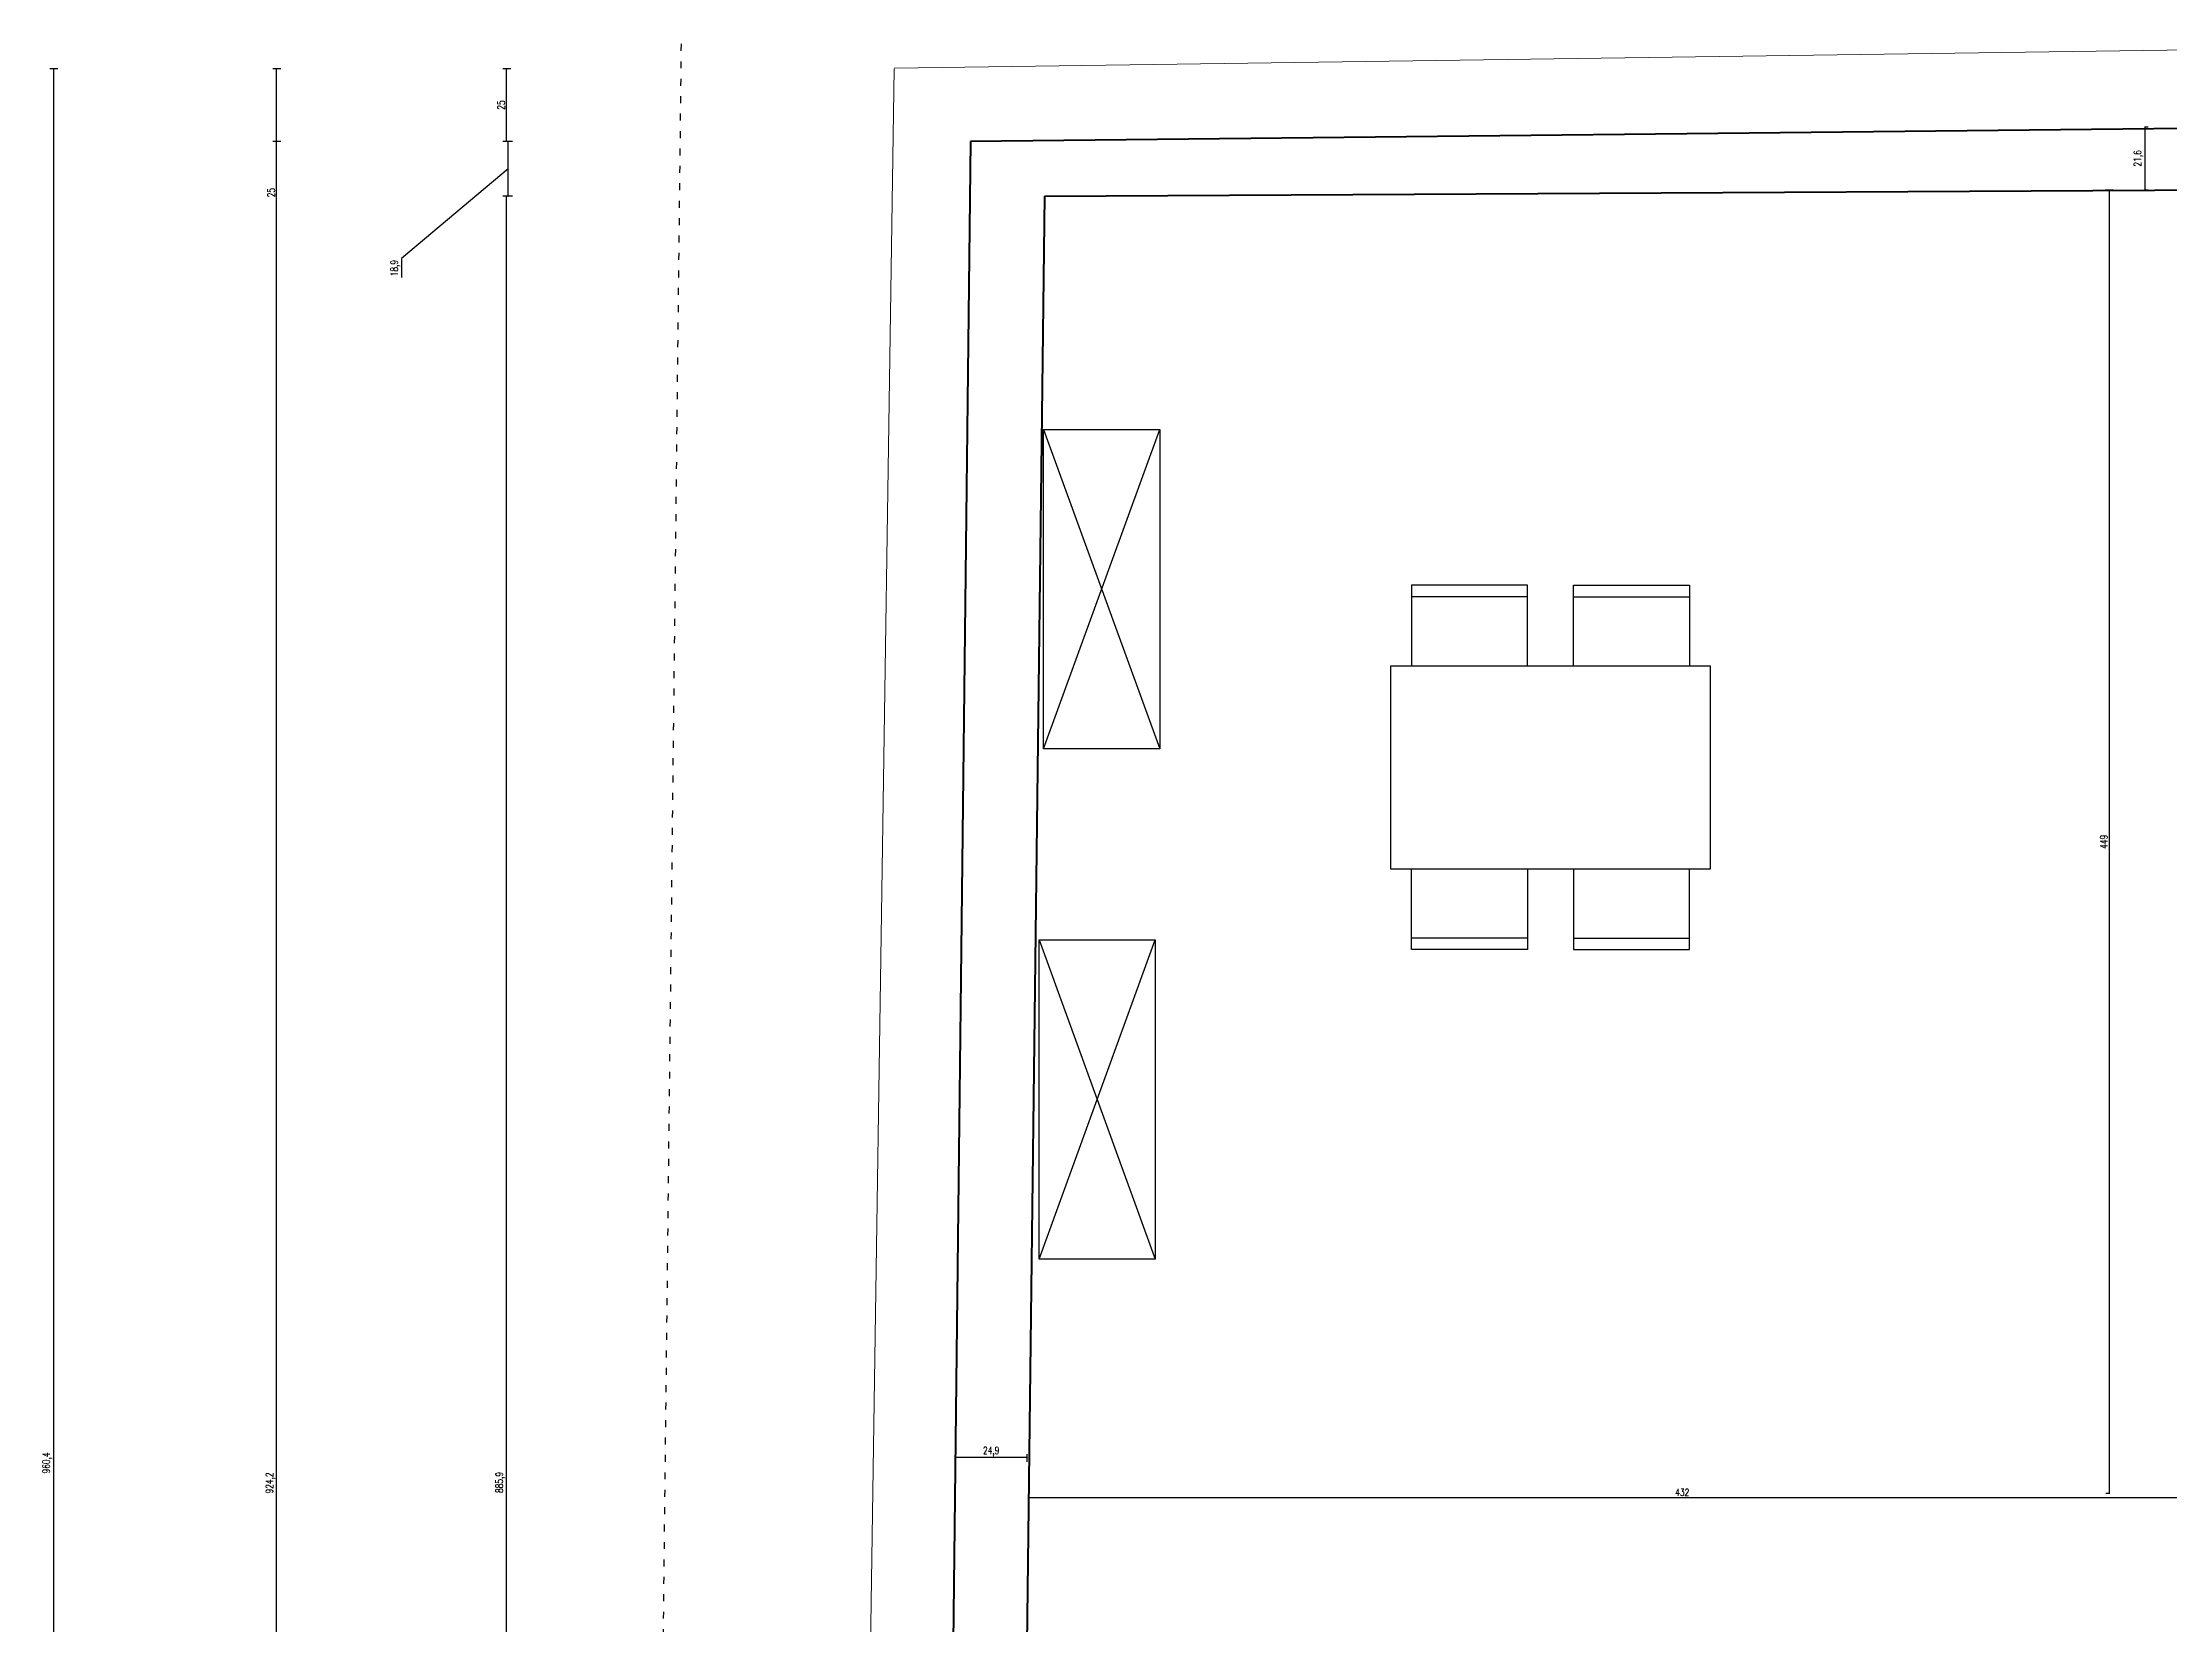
# Model space of a CAD drawing. Header units: millimetres. Extents: x -125182 to -122572, y -7332 to -5704.
# Drawn here: x -125182 to -124449, y -6580 to -6035 of the extents above; entities that cross this region are included whole.
import ezdxf

# ---------------------------------------------------------------- set-up
doc = ezdxf.new("R2010")
doc.units = ezdxf.units.MM
doc.linetypes.add('ACAD_ISO03W100', pattern=[30, 12, -18])
doc.layers.add('przerywana', color=7, linetype='ACAD_ISO03W100')
doc.layers.add('wymiary', color=253, linetype='Continuous', lineweight=5)
doc.layers.add('ściany', color=5, linetype='Continuous', lineweight=50)
doc.styles.add('Opisowy', font='simplex.shx', dxfattribs={"width": 0.75, "height": 2.5})
doc.dimstyles.new('Opisowy', dxfattribs={"dimscale": 0, "dimtxt": 2.5, "dimasz": 0.5, "dimexe": 1.25, "dimexo": 0.625, "dimtad": 1, "dimdec": 1, "dimtxsty": 'Opisowy', "dimblk": 'ARCHTICK', "dimcen": 1, "dimadec": 0, "dimazin": 0, "dimtfac": 1, "dimtdec": 1, "dimtmove": 0, "dimatfit": 3, "dimfxl": 1.5, "dimfxlon": 1, "dimarcsym": 0})

# ---------------------------------------------------------------- blocks, each defined once
blk = doc.blocks.new('_ArchTick')
at = {"color": 0, "linetype": 'ByBlock', "const_width": 0.15}
blk.add_lwpolyline([(-0.5, -0.5), (0.5, 0.5)], dxfattribs=at)
blk = doc.blocks.new('*D1')
at = {"layer": 'Defpoints', "color": 0}
for p in [(-124862.08, -5886.88), (-124888.28, -6044.05), (-124862.08, -6069.05)]:
    blk.add_point(p, dxfattribs=at)
at = {"layer": 'wymiary', "color": 0, "lineweight": -2}
for p, q in [((-124906.36, -5828.99), (-124913.32, -5828.99)), ((-124875.18, -5886.88), (-124906.36, -5828.99)), ((-124888.28, -5888.38), (-124888.28, -5885.63)), ((-124888.28, -5886.88), (-124862.08, -5886.88)), ((-124862.08, -5888.38), (-124862.08, -5885.63))]:
    blk.add_line(p, q, dxfattribs=at)
at = {"layer": 'wymiary', "color": 0, "lineweight": -2, "xscale": 0.5, "yscale": 0.5, "zscale": 0.5, "rotation": 180}
blk.add_blockref('_ArchTick', (-124888.28, -5886.88), dxfattribs=at)
at = {"layer": 'wymiary', "color": 0, "lineweight": -2, "xscale": 0.5, "yscale": 0.5, "zscale": 0.5}
blk.add_blockref('_ArchTick', (-124862.08, -5886.88), dxfattribs=at)
at = {"layer": 'wymiary', "color": 0, "lineweight": 5, "insert": (-124909.84, -5826.88), "char_height": 2.5, "attachment_point": 5, "style": 'Opisowy'}
blk.add_mtext('26,2', dxfattribs=at)
blk = doc.blocks.new('*D2')
at = {"layer": 'Defpoints', "color": 0}
for p in [(-124836.58, -5861.88), (-124862.08, -6069.05), (-124836.58, -6088.04)]:
    blk.add_point(p, dxfattribs=at)
at = {"layer": 'wymiary', "color": 0, "lineweight": -2}
for p, q in [((-124849.33, -5861.88), (-124815.45, -5803.99)), ((-124815.45, -5803.99), (-124808.49, -5803.99)), ((-124862.08, -5863.38), (-124862.08, -5860.63)), ((-124862.08, -5861.88), (-124836.58, -5861.88)), ((-124836.58, -5863.38), (-124836.58, -5860.63))]:
    blk.add_line(p, q, dxfattribs=at)
at = {"layer": 'wymiary', "color": 0, "lineweight": -2, "xscale": 0.5, "yscale": 0.5, "zscale": 0.5, "rotation": 180}
blk.add_blockref('_ArchTick', (-124862.08, -5861.88), dxfattribs=at)
at = {"layer": 'wymiary', "color": 0, "lineweight": -2, "xscale": 0.5, "yscale": 0.5, "zscale": 0.5}
blk.add_blockref('_ArchTick', (-124836.58, -5861.88), dxfattribs=at)
at = {"layer": 'wymiary', "color": 0, "lineweight": 5, "insert": (-124811.97, -5801.88), "char_height": 2.5, "attachment_point": 5, "style": 'Opisowy'}
blk.add_mtext('25,5', dxfattribs=at)
blk = doc.blocks.new('*D3')
at = {"layer": 'Defpoints', "color": 0}
for p in [(-123507.56, -5852), (-123507.56, -6081.03), (-124836.58, -6088.04)]:
    blk.add_point(p, dxfattribs=at)
at = {"layer": 'wymiary', "color": 0, "lineweight": -2}
for p, q in [((-124836.58, -5853.5), (-124836.58, -5850.75)), ((-124836.58, -5852), (-123507.56, -5852)), ((-123507.56, -5853.5), (-123507.56, -5850.75))]:
    blk.add_line(p, q, dxfattribs=at)
at = {"layer": 'wymiary', "color": 0, "lineweight": -2, "xscale": 0.5, "yscale": 0.5, "zscale": 0.5, "rotation": 180}
blk.add_blockref('_ArchTick', (-124836.58, -5852), dxfattribs=at)
at = {"layer": 'wymiary', "color": 0, "lineweight": -2, "xscale": 0.5, "yscale": 0.5, "zscale": 0.5}
blk.add_blockref('_ArchTick', (-123507.56, -5852), dxfattribs=at)
at = {"layer": 'wymiary', "color": 0, "lineweight": 5, "insert": (-124172.07, -5850.12), "char_height": 2.5, "attachment_point": 5, "style": 'Opisowy'}
blk.add_mtext('1329', dxfattribs=at)
blk = doc.blocks.new('*D6')
at = {"layer": 'Defpoints', "color": 0}
for p in [(-124862.08, -5761.86), (-124888.28, -6037.21), (-124862.08, -6062.21)]:
    blk.add_point(p, dxfattribs=at)
at = {"layer": 'wymiary', "color": 0, "lineweight": -2}
for p, q in [((-124888.28, -5763.36), (-124888.28, -5760.61)), ((-124888.28, -5761.86), (-124862.08, -5761.86)), ((-124862.08, -5763.36), (-124862.08, -5760.61))]:
    blk.add_line(p, q, dxfattribs=at)
at = {"layer": 'wymiary', "color": 0, "lineweight": -2, "xscale": 0.5, "yscale": 0.5, "zscale": 0.5, "rotation": 180}
blk.add_blockref('_ArchTick', (-124888.28, -5761.86), dxfattribs=at)
at = {"layer": 'wymiary', "color": 0, "lineweight": -2, "xscale": 0.5, "yscale": 0.5, "zscale": 0.5}
blk.add_blockref('_ArchTick', (-124862.08, -5761.86), dxfattribs=at)
at = {"layer": 'wymiary', "color": 0, "lineweight": 5, "insert": (-124875.18, -5759.74), "char_height": 2.5, "attachment_point": 5, "style": 'Opisowy'}
blk.add_mtext('26,2', dxfattribs=at)
blk = doc.blocks.new('*D7')
at = {"layer": 'Defpoints', "color": 0}
for p in [(-122936.2, -5727.98), (-122936.2, -6053.33), (-124862.08, -6062.21)]:
    blk.add_point(p, dxfattribs=at)
at = {"layer": 'wymiary', "color": 0, "lineweight": -2}
for p, q in [((-124862.08, -5729.48), (-124862.08, -5726.73)), ((-124862.08, -5727.98), (-122936.2, -5727.98)), ((-122936.2, -5729.48), (-122936.2, -5726.73))]:
    blk.add_line(p, q, dxfattribs=at)
at = {"layer": 'wymiary', "color": 0, "lineweight": -2, "xscale": 0.5, "yscale": 0.5, "zscale": 0.5, "rotation": 180}
blk.add_blockref('_ArchTick', (-124862.08, -5727.98), dxfattribs=at)
at = {"layer": 'wymiary', "color": 0, "lineweight": -2, "xscale": 0.5, "yscale": 0.5, "zscale": 0.5}
blk.add_blockref('_ArchTick', (-122936.2, -5727.98), dxfattribs=at)
at = {"layer": 'wymiary', "color": 0, "lineweight": 5, "insert": (-123899.14, -5725.87), "char_height": 2.5, "attachment_point": 5, "style": 'Opisowy'}
blk.add_mtext('1925,9', dxfattribs=at)
blk = doc.blocks.new('*D30')
at = {"layer": 'Defpoints', "color": 0}
for p in [(-125021.81, -6087.98), (-124836.41, -6087.98), (-124777.29, -6973.91)]:
    blk.add_point(p, dxfattribs=at)
at = {"layer": 'wymiary', "color": 0, "lineweight": -2}
for p, q in [((-125020.31, -6087.98), (-125023.06, -6087.98)), ((-125021.81, -6973.91), (-125021.81, -6087.98)), ((-125020.31, -6973.91), (-125023.06, -6973.91))]:
    blk.add_line(p, q, dxfattribs=at)
at = {"layer": 'wymiary', "color": 0, "lineweight": -2, "xscale": 0.5, "yscale": 0.5, "zscale": 0.5}
for p, rotation in [((-125021.81, -6087.98), 90), ((-125021.81, -6973.91), 270)]:
    blk.add_blockref('_ArchTick', p, dxfattribs=dict(at, rotation=rotation))
at = {"layer": 'wymiary', "color": 0, "lineweight": 5, "insert": (-125023.92, -6530.95), "char_height": 2.5, "attachment_point": 5, "rotation": 90, "style": 'Opisowy'}
blk.add_mtext('885,9', dxfattribs=at)
blk = doc.blocks.new('*D31')
at = {"layer": 'Defpoints', "color": 0}
for p in [(-125021.22, -6069.05), (-124862.08, -6069.05), (-124836.41, -6087.98)]:
    blk.add_point(p, dxfattribs=at)
at = {"layer": 'wymiary', "color": 0, "lineweight": -2}
for p, q in [((-125019.72, -6069.05), (-125022.47, -6069.05)), ((-125021.22, -6087.98), (-125021.22, -6069.05)), ((-125021.22, -6078.51), (-125057.98, -6109.45)), ((-125019.72, -6087.98), (-125022.47, -6087.98)), ((-125057.98, -6109.45), (-125057.98, -6115.97))]:
    blk.add_line(p, q, dxfattribs=at)
at = {"layer": 'wymiary', "color": 0, "lineweight": -2, "xscale": 0.5, "yscale": 0.5, "zscale": 0.5}
for p, rotation in [((-125021.22, -6069.05), 90), ((-125021.22, -6087.98), 270)]:
    blk.add_blockref('_ArchTick', p, dxfattribs=dict(at, rotation=rotation))
at = {"layer": 'wymiary', "color": 0, "lineweight": 5, "insert": (-125060.09, -6112.71), "char_height": 2.5, "attachment_point": 5, "rotation": 90, "style": 'Opisowy'}
blk.add_mtext('18,9', dxfattribs=at)
blk = doc.blocks.new('*D32')
at = {"layer": 'Defpoints', "color": 0}
for p in [(-125021.81, -6044.05), (-124888.28, -6044.05), (-124862.08, -6069.05)]:
    blk.add_point(p, dxfattribs=at)
at = {"layer": 'wymiary', "color": 0, "lineweight": -2}
for p, q in [((-125020.31, -6044.05), (-125023.06, -6044.05)), ((-125021.81, -6069.05), (-125021.81, -6044.05)), ((-125020.31, -6069.05), (-125023.06, -6069.05))]:
    blk.add_line(p, q, dxfattribs=at)
at = {"layer": 'wymiary', "color": 0, "lineweight": -2, "xscale": 0.5, "yscale": 0.5, "zscale": 0.5}
for p, rotation in [((-125021.81, -6044.05), 90), ((-125021.81, -6069.05), 270)]:
    blk.add_blockref('_ArchTick', p, dxfattribs=dict(at, rotation=rotation))
at = {"layer": 'wymiary', "color": 0, "lineweight": 5, "insert": (-125023.68, -6056.55), "char_height": 2.5, "attachment_point": 5, "rotation": 90, "style": 'Opisowy'}
blk.add_mtext('25', dxfattribs=at)
blk = doc.blocks.new('*D34')
at = {"layer": 'Defpoints', "color": 0}
for p in [(-125100.99, -6069.05), (-124862.08, -6069.05), (-124802.67, -6993.22)]:
    blk.add_point(p, dxfattribs=at)
at = {"layer": 'wymiary', "color": 0, "lineweight": -2}
for p, q in [((-125099.49, -6069.05), (-125102.24, -6069.05)), ((-125100.99, -6993.22), (-125100.99, -6069.05)), ((-125099.49, -6993.22), (-125102.24, -6993.22))]:
    blk.add_line(p, q, dxfattribs=at)
at = {"layer": 'wymiary', "color": 0, "lineweight": -2, "xscale": 0.5, "yscale": 0.5, "zscale": 0.5}
for p, rotation in [((-125100.99, -6069.05), 90), ((-125100.99, -6993.22), 270)]:
    blk.add_blockref('_ArchTick', p, dxfattribs=dict(at, rotation=rotation))
at = {"layer": 'wymiary', "color": 0, "lineweight": 5, "insert": (-125103.1, -6531.13), "char_height": 2.5, "attachment_point": 5, "rotation": 90, "style": 'Opisowy'}
blk.add_mtext('924,2', dxfattribs=at)
blk = doc.blocks.new('*D35')
at = {"layer": 'Defpoints', "color": 0}
for p in [(-125100.99, -6044.05), (-124888.28, -6044.05), (-124862.08, -6069.05)]:
    blk.add_point(p, dxfattribs=at)
at = {"layer": 'wymiary', "color": 0, "lineweight": -2}
for p, q in [((-125099.49, -6044.05), (-125102.24, -6044.05)), ((-125100.99, -6069.05), (-125100.99, -6044.05)), ((-125099.49, -6069.05), (-125102.24, -6069.05)), ((-125100.99, -6088.87), (-125100.99, -6069.05))]:
    blk.add_line(p, q, dxfattribs=at)
at = {"layer": 'wymiary', "color": 0, "lineweight": -2, "xscale": 0.5, "yscale": 0.5, "zscale": 0.5}
for p, rotation in [((-125100.99, -6044.05), 90), ((-125100.99, -6069.05), 270)]:
    blk.add_blockref('_ArchTick', p, dxfattribs=dict(at, rotation=rotation))
at = {"layer": 'wymiary', "color": 0, "lineweight": 5, "insert": (-125102.86, -6086.73), "char_height": 2.5, "attachment_point": 5, "rotation": 90, "style": 'Opisowy'}
blk.add_mtext('25', dxfattribs=at)
blk = doc.blocks.new('*D36')
at = {"layer": 'Defpoints', "color": 0}
for p in [(-124888.28, -6044.05), (-125177.85, -7004.41), (-124902.66, -7004.41)]:
    blk.add_point(p, dxfattribs=at)
at = {"layer": 'wymiary', "color": 0, "lineweight": -2}
for p, q in [((-125176.35, -6044.05), (-125179.1, -6044.05)), ((-125177.85, -6044.05), (-125177.85, -7004.41)), ((-125176.35, -7004.41), (-125179.1, -7004.41))]:
    blk.add_line(p, q, dxfattribs=at)
at = {"layer": 'wymiary', "color": 0, "lineweight": -2, "xscale": 0.5, "yscale": 0.5, "zscale": 0.5}
for p, rotation in [((-125177.85, -6044.05), 90), ((-125177.85, -7004.41), 270)]:
    blk.add_blockref('_ArchTick', p, dxfattribs=dict(at, rotation=rotation))
at = {"layer": 'wymiary', "color": 0, "lineweight": 5, "insert": (-125179.96, -6524.23), "char_height": 2.5, "attachment_point": 5, "rotation": 90, "style": 'Opisowy'}
blk.add_mtext('960,4', dxfattribs=at)
blk = doc.blocks.new('*D37')
at = {"layer": 'Defpoints', "color": 0}
for p in [(-124841.96, -6530.9), (-124841.96, -6536.21), (-124391.81, -6570.91)]:
    blk.add_point(p, dxfattribs=at)
at = {"layer": 'wymiary', "color": 0, "lineweight": -2}
for p, q in [((-124841.96, -6534.71), (-124841.96, -6537.46)), ((-124391.81, -6536.21), (-124841.96, -6536.21)), ((-124391.81, -6537.71), (-124391.81, -6534.96))]:
    blk.add_line(p, q, dxfattribs=at)
at = {"layer": 'wymiary', "color": 0, "lineweight": -2, "xscale": 0.5, "yscale": 0.5, "zscale": 0.5, "rotation": 180}
blk.add_blockref('_ArchTick', (-124841.96, -6536.21), dxfattribs=at)
at = {"layer": 'wymiary', "color": 0, "lineweight": -2, "xscale": 0.5, "yscale": 0.5, "zscale": 0.5}
blk.add_blockref('_ArchTick', (-124391.81, -6536.21), dxfattribs=at)
at = {"layer": 'wymiary', "color": 0, "lineweight": 5, "insert": (-124616.89, -6534.34), "char_height": 2.5, "attachment_point": 5, "style": 'Opisowy'}
blk.add_mtext('432', dxfattribs=at)
blk = doc.blocks.new('*D38')
at = {"layer": 'Defpoints', "color": 0}
for p in [(-124472.13, -6085.8), (-124469.81, -6085.8), (-124469.81, -6534.76)]:
    blk.add_point(p, dxfattribs=at)
at = {"layer": 'wymiary', "color": 0, "lineweight": -2}
for p, q in [((-124471.31, -6085.8), (-124468.56, -6085.8)), ((-124469.81, -6534.76), (-124469.81, -6085.8)), ((-124469.81, -6534.76), (-124471.06, -6534.76))]:
    blk.add_line(p, q, dxfattribs=at)
at = {"layer": 'wymiary', "color": 0, "lineweight": -2, "xscale": 0.5, "yscale": 0.5, "zscale": 0.5}
for p, rotation in [((-124469.81, -6085.8), 90), ((-124469.81, -6534.76), 270)]:
    blk.add_blockref('_ArchTick', p, dxfattribs=dict(at, rotation=rotation))
at = {"layer": 'wymiary', "color": 0, "lineweight": 5, "insert": (-124471.69, -6310.28), "char_height": 2.5, "attachment_point": 5, "rotation": 90, "style": 'Opisowy'}
blk.add_mtext('449', dxfattribs=at)
blk = doc.blocks.new('*D44')
at = {"layer": 'Defpoints', "color": 0, "transparency": 16777216}
for p in [(-124457.9, -6064.1), (-124457.79, -6085.73), (-124457.65, -6085.73)]:
    blk.add_point(p, dxfattribs=at)
at = {"layer": 'wymiary', "color": 0, "lineweight": -2, "transparency": 16777216}
for p, q in [((-124457.65, -6064.1), (-124456.4, -6064.1)), ((-124457.65, -6064.1), (-124457.65, -6085.73)), ((-124457.65, -6085.73), (-124456.4, -6085.73))]:
    blk.add_line(p, q, dxfattribs=at)
at = {"layer": 'wymiary', "color": 0, "lineweight": -2, "transparency": 16777216, "xscale": 0.5, "yscale": 0.5, "zscale": 0.5}
for p, rotation in [((-124457.65, -6064.1), 90), ((-124457.65, -6085.73), 270)]:
    blk.add_blockref('_ArchTick', p, dxfattribs=dict(at, rotation=rotation))
at = {"layer": 'wymiary', "color": 0, "lineweight": 5, "transparency": 16777216, "insert": (-124459.76, -6074.91), "char_height": 2.5, "attachment_point": 5, "rotation": 90, "style": 'Opisowy'}
blk.add_mtext('21,6', dxfattribs=at)
blk = doc.blocks.new('*D47')
at = {"layer": 'Defpoints', "color": 0}
for p in [(-124867.37, -6522.11), (-124867.37, -6522.4), (-124842.46, -6571.41)]:
    blk.add_point(p, dxfattribs=at)
at = {"layer": 'wymiary', "color": 0, "lineweight": -2}
for p, q in [((-124867.37, -6522.4), (-124867.37, -6523.65)), ((-124842.46, -6522.4), (-124867.37, -6522.4)), ((-124842.46, -6523.9), (-124842.46, -6521.15))]:
    blk.add_line(p, q, dxfattribs=at)
at = {"layer": 'wymiary', "color": 0, "lineweight": -2, "xscale": 0.5, "yscale": 0.5, "zscale": 0.5, "rotation": 180}
blk.add_blockref('_ArchTick', (-124867.37, -6522.4), dxfattribs=at)
at = {"layer": 'wymiary', "color": 0, "lineweight": -2, "xscale": 0.5, "yscale": 0.5, "zscale": 0.5}
blk.add_blockref('_ArchTick', (-124842.46, -6522.4), dxfattribs=at)
at = {"layer": 'wymiary', "color": 0, "lineweight": 5, "insert": (-124854.91, -6520.29), "char_height": 2.5, "attachment_point": 5, "style": 'Opisowy'}
blk.add_mtext('24,9', dxfattribs=at)

msp = doc.modelspace()

# ---------------------------------------------------------------- linework, layer by layer
at = {"lineweight": 20}
for p, q in [((-124888.28, -6043.85), (-122925.66, -6016.21)), ((-124902.66, -7004.41), (-124888.28, -6044.05))]:
    msp.add_line(p, q, dxfattribs=at)
for p, q in [((-124836.85, -6168.27), (-124796.85, -6168.27)), ((-124836.85, -6278.27), (-124836.85, -6168.27)), ((-124836.85, -6168.27), (-124796.85, -6278.27)), ((-124836.85, -6278.27), (-124796.85, -6168.27)), ((-124796.85, -6168.27), (-124796.85, -6278.27)), ((-124670.17, -6221.9), (-124710.17, -6221.9)), ((-124710.17, -6221.9), (-124710.17, -6249.67)), ((-124670.17, -6225.9), (-124710.17, -6225.9)), ((-124670.17, -6249.67), (-124670.17, -6221.9)), ((-124654.41, -6249.67), (-124654.41, -6221.9)), ((-124654.41, -6221.9), (-124614.41, -6221.9)), ((-124654.41, -6225.9), (-124614.41, -6225.9)), ((-124614.41, -6221.9), (-124614.41, -6249.67)), ((-124717.29, -6319.67), (-124717.29, -6249.67)), ((-124717.29, -6249.67), (-124607.29, -6249.67)), ((-124607.29, -6249.67), (-124607.29, -6319.67)), ((-124796.85, -6278.27), (-124836.85, -6278.27)), ((-124607.29, -6319.67), (-124717.29, -6319.67)), ((-124710.17, -6347.43), (-124710.17, -6319.67)), ((-124670.17, -6319.67), (-124670.17, -6347.43)), ((-124654.41, -6319.67), (-124654.41, -6347.43)), ((-124614.41, -6347.43), (-124614.41, -6319.67)), ((-124838.43, -6344.08), (-124798.43, -6344.08)), ((-124838.43, -6454.08), (-124838.43, -6344.08)), ((-124838.43, -6344.08), (-124798.43, -6454.08)), ((-124838.43, -6454.08), (-124798.43, -6344.08)), ((-124798.43, -6344.08), (-124798.43, -6454.08)), ((-124670.17, -6343.43), (-124710.17, -6343.43)), ((-124670.17, -6347.43), (-124710.17, -6347.43)), ((-124654.41, -6343.43), (-124614.41, -6343.43)), ((-124654.41, -6347.43), (-124614.41, -6347.43)), ((-124798.43, -6454.08), (-124838.43, -6454.08))]:
    msp.add_line(p, q)
at = {"layer": 'przerywana', "ltscale": 0.2}
msp.add_line((-124960.95, -5969.5), (-124973.65, -7092.25), dxfattribs=at)
at = {"layer": 'ściany', "lineweight": 40}
for p, q in [((-124397.65, -6064.1), (-124862.08, -6069.05)), ((-124862.08, -6069.05), (-124872.66, -6992.41)), ((-122963.14, -6078.16), (-124836.58, -6088.04)), ((-124847.29, -6973.91), (-124836.41, -6087.98))]:
    msp.add_line(p, q, dxfattribs=at)

# ---------------------------------------------------------------- dimensions: what is measured, and where the dimension line sits
at = {"layer": 'wymiary', "lineweight": 5}
for base, p1, p2, picture, middle in [((-122936.2, -5727.98), (-124862.08, -6062.21), (-122936.2, -6053.33), '*D7', (-123899.14, -5725.87)), ((-124862.08, -5761.86), (-124888.28, -6037.21), (-124862.08, -6062.21), '*D6', (-124875.18, -5759.74)), ((-123507.56, -5852), (-124836.58, -6088.04), (-123507.56, -6081.03), '*D3', (-124172.07, -5850.12)), ((-124867.37, -6522.4), (-124842.46, -6571.41), (-124867.37, -6522.11), '*D47', (-124854.91, -6520.29))]:
    dim = msp.add_linear_dim(base=base, p1=p1, p2=p2, dimstyle='Opisowy', dxfattribs=at)
    dim.commit()
    dim.dimension.update_dxf_attribs({"geometry": picture, "text_midpoint": middle})
for base, p1, p2, picture, middle in [((-124836.58, -5861.88), (-124862.08, -6069.05), (-124836.58, -6088.04), '*D2', (-124814.83, -5803.99)), ((-124862.08, -5886.88), (-124888.28, -6044.05), (-124862.08, -6069.05), '*D1', (-124906.98, -5828.99))]:
    dim = msp.add_linear_dim(base=base, p1=p1, p2=p2, dimstyle='Opisowy', dxfattribs=at)
    dim.commit()
    dim.dimension.update_dxf_attribs({"geometry": picture, "text_midpoint": middle, "dimtype": 160})
for base, p1, p2, picture, middle in [((-125177.85, -7004.41), (-124888.28, -6044.05), (-124902.66, -7004.41), '*D36', (-125179.96, -6524.23)), ((-125021.81, -6044.05), (-124862.08, -6069.05), (-124888.28, -6044.05), '*D32', (-125023.68, -6056.55)), ((-124457.65, -6085.73), (-124457.9, -6064.1), (-124457.79, -6085.73), '*D44', (-124459.76, -6074.91)), ((-125100.99, -6069.05), (-124802.67, -6993.22), (-124862.08, -6069.05), '*D34', (-125103.1, -6531.13)), ((-124469.81, -6085.8), (-124469.81, -6534.76), (-124472.13, -6085.8), '*D38', (-124471.69, -6310.28)), ((-125021.81, -6087.98), (-124777.29, -6973.91), (-124836.41, -6087.98), '*D30', (-125023.92, -6530.95))]:
    dim = msp.add_linear_dim(base=base, p1=p1, p2=p2, angle=90, dimstyle='Opisowy', dxfattribs=at)
    dim.commit()
    dim.dimension.update_dxf_attribs({"geometry": picture, "text_midpoint": middle})
for base, p1, p2, picture, middle in [((-125100.99, -6044.05), (-124862.08, -6069.05), (-124888.28, -6044.05), '*D35', (-125100.99, -6086.73)), ((-125021.22, -6069.05), (-124836.41, -6087.98), (-124862.08, -6069.05), '*D31', (-125057.98, -6110.08))]:
    dim = msp.add_linear_dim(base=base, p1=p1, p2=p2, angle=90, dimstyle='Opisowy', dxfattribs=at)
    dim.commit()
    dim.dimension.update_dxf_attribs({"geometry": picture, "text_midpoint": middle, "dimtype": 160})
dim = msp.add_linear_dim(base=(-124841.96, -6536.21), p1=(-124391.81, -6570.91), p2=(-124841.96, -6530.9), text='432', dimstyle='Opisowy', dxfattribs=at)
dim.commit()
dim.dimension.update_dxf_attribs({"geometry": '*D37', "text_midpoint": (-124616.89, -6534.34)})

doc.saveas('drawing.dxf')
